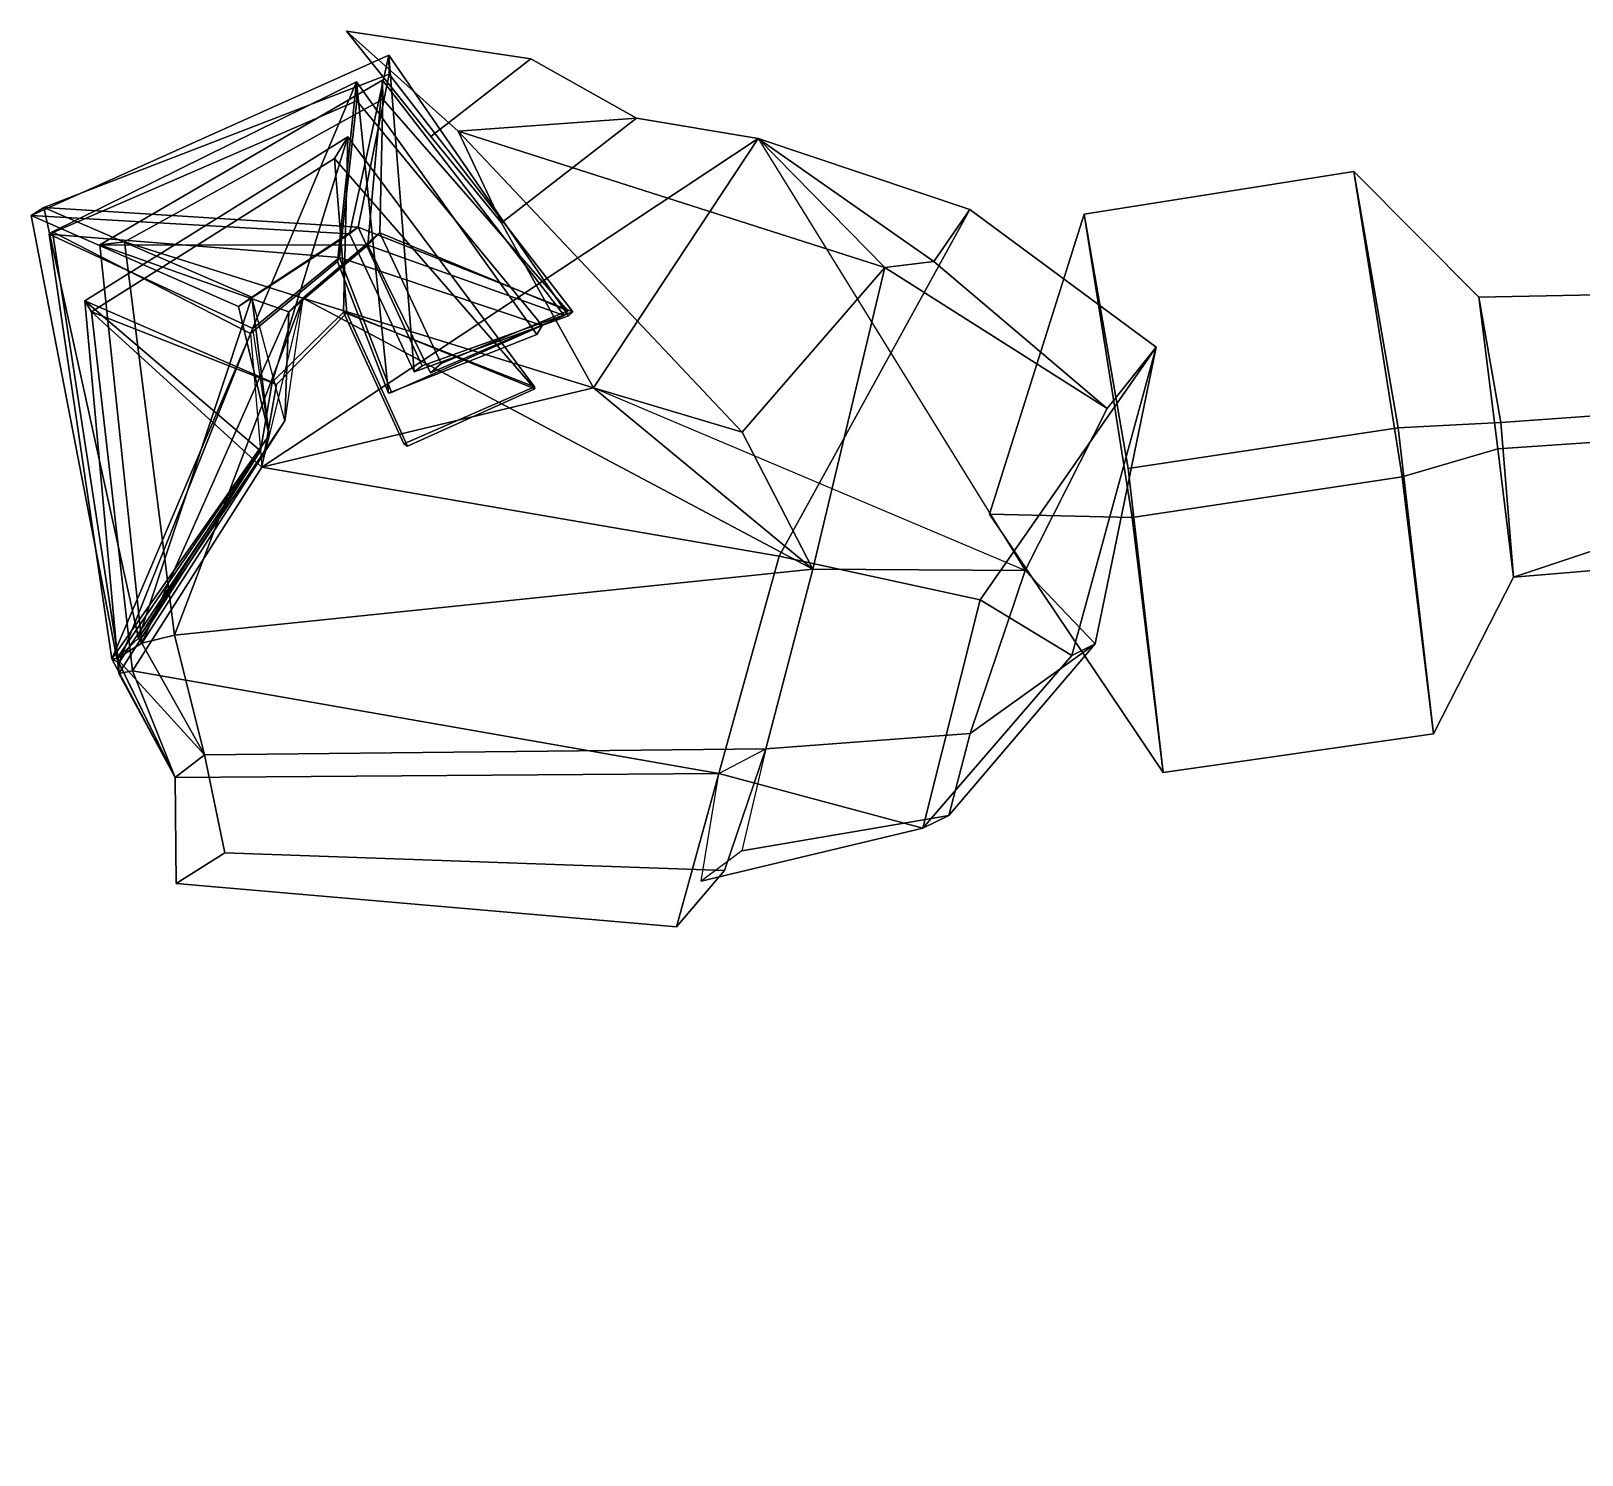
# Model space of a CAD drawing. Extents: x -4.4 to 4.5, y -7.1 to 3.1.
# Drawn here: x -4.363 to -2.353, y -1.339 to 0.507 of the extents above; entities that cross this region are included whole.
import ezdxf

# ---------------------------------------------------------------- set-up
doc = ezdxf.new("R2010")
doc.units = 0

msp = doc.modelspace()

# ---------------------------------------------------------------- linework, layer by layer
for points in [[(-3.8444, 0.3702, 0.427), (-3.9539, 0.5069, 0.4637), (-3.7149, 0.4708, 0.4088)], [(-3.5778, 0.394, 0.6472), (-3.7149, 0.4708, 0.4088), (-3.9539, 0.5069, 0.4637), (-3.8089, 0.3771, 0.8916)], [(-3.8444, 0.3702, 0.427), (-3.7527, 0.258, 0.6772), (-3.8089, 0.3771, 0.8916), (-3.9539, 0.5069, 0.4637)], [(-3.8986, 0.451, 0.4467), (-3.8991, 0.4756, 0.2905), (-4.3626, 0.2679, 0.309), (-4.3459, 0.2782, 0.5086)], [(-3.9498, 0.2439, 0.3004), (-4.3626, 0.2679, 0.309), (-3.8991, 0.4756, 0.2905)], [(-3.8991, 0.4756, 0.2905), (-3.8659, 0.065, 0.3146), (-3.9498, 0.2439, 0.3004)], [(-3.8659, 0.065, 0.3146), (-3.8991, 0.4756, 0.2905), (-3.6661, 0.1376, 0.3065)], [(-3.8986, 0.451, 0.4467), (-3.6603, 0.1429, 0.4688), (-3.6661, 0.1376, 0.3065), (-3.8991, 0.4756, 0.2905)], [(-3.8444, 0.3702, 0.427), (-3.7149, 0.4708, 0.4088), (-3.5778, 0.394, 0.6472), (-3.7527, 0.258, 0.6772)], [(-3.8986, 0.451, 0.4467), (-4.3459, 0.2782, 0.5086), (-3.9388, 0.2526, 0.4804)], [(-3.9262, 0.2294, 0.5594), (-4.2734, 0.2296, 0.5728), (-3.9071, 0.4431, 0.5419)], [(-4.2416, 0.2337, 0.7619), (-3.9066, 0.4186, 0.6981), (-3.9071, 0.4431, 0.5419), (-4.2734, 0.2296, 0.5728)], [(-3.6603, 0.1429, 0.4688), (-3.8986, 0.451, 0.4467), (-3.9388, 0.2526, 0.4804)], [(-3.6718, 0.138, 0.5638), (-3.9262, 0.2294, 0.5594), (-3.9071, 0.4431, 0.5419)], [(-3.6718, 0.138, 0.5638), (-3.9071, 0.4431, 0.5419), (-3.9066, 0.4186, 0.6981), (-3.6671, 0.1439, 0.712)], [(-3.9404, 0.4163, 0.2028), (-3.9408, 0.4409, 0.0466), (-4.3346, 0.2465, 0.0368), (-4.3392, 0.2435, 0.2368)], [(-4.3346, 0.2465, 0.0368), (-3.9408, 0.4409, 0.0466), (-4.078, 0.1148, 0.0359)], [(-3.9653, 0.208, 0.0502), (-4.078, 0.1148, 0.0359), (-3.9408, 0.4409, 0.0466)], [(-3.9408, 0.4409, 0.0466), (-3.8993, 0.0372, 0.0668), (-3.9653, 0.208, 0.0502)], [(-3.8993, 0.0372, 0.0668), (-3.9408, 0.4409, 0.0466), (-3.707, 0.1133, 0.0695)], [(-3.9404, 0.4163, 0.2028), (-3.7002, 0.125, 0.2303), (-3.707, 0.1133, 0.0695), (-3.9408, 0.4409, 0.0466)], [(-3.9628, 0.2134, 0.2318), (-3.9404, 0.4163, 0.2028), (-4.3392, 0.2435, 0.2368)], [(-3.9066, 0.4186, 0.6981), (-4.2416, 0.2337, 0.7619), (-4.0103, 0.1605, 0.7522), (-3.9105, 0.2452, 0.7302)], [(-3.9628, 0.2134, 0.2318), (-3.7002, 0.125, 0.2303), (-3.9404, 0.4163, 0.2028)], [(-3.9066, 0.4186, 0.6981), (-3.9105, 0.2452, 0.7302), (-3.6671, 0.1439, 0.712)], [(-3.2559, 0.2005, 0.8954), (-3.4204, 0.3676, 0.6479), (-3.5778, 0.394, 0.6472), (-3.8089, 0.3771, 0.8916)], [(-3.6338, 0.0444, 0.7531), (-3.7527, 0.258, 0.6772), (-3.5778, 0.394, 0.6472), (-3.4204, 0.3676, 0.6479)], [(-3.9521, 0.3698, -0.0326), (-4.293, 0.1571, -0.0372), (-4.0499, 0.0515, -0.0258)], [(-3.9521, 0.3698, -0.0326), (-3.9693, 0.3416, -0.1792), (-4.2842, 0.143, -0.207), (-4.293, 0.1571, -0.0372)], [(-3.4204, 0.3676, 0.6479), (-4.0637, -0.0585, -0.2513), (-3.6338, 0.0444, 0.7531)], [(-3.3929, -0.1739, -0.2282), (-4.0637, -0.0585, -0.2513), (-3.4204, 0.3676, 0.6479), (-3.1458, 0.2757, 0.6096)], [(-3.9521, 0.3698, -0.0326), (-4.0499, 0.0515, -0.0258), (-3.9578, 0.1424, -0.036)], [(-3.7097, 0.0431, -0.1566), (-3.9693, 0.3416, -0.1792), (-3.9521, 0.3698, -0.0326), (-3.7102, 0.0455, -0.0278)], [(-3.9578, 0.1424, -0.036), (-3.7102, 0.0455, -0.0278), (-3.9521, 0.3698, -0.0326)], [(-3.4411, -0.0132, 0.9643), (-3.2559, 0.2005, 0.8954), (-3.8089, 0.3771, 0.8916)], [(-3.8089, 0.3771, 0.8916), (-3.7527, 0.258, 0.6772), (-3.6338, 0.0444, 0.7531), (-3.4411, -0.0132, 0.9643)], [(-3.4204, 0.3676, 0.6479), (-3.0743, -0.1927, 0.6942), (-3.6338, 0.0444, 0.7531)], [(-3.4204, 0.3676, 0.6479), (-3.1924, 0.2079, 0.7389), (-3.1458, 0.2757, 0.6096)], [(-3.1924, 0.2079, 0.7389), (-3.4204, 0.3676, 0.6479), (-3.2559, 0.2005, 0.8954)], [(-4.2842, 0.143, -0.207), (-3.9693, 0.3416, -0.1792), (-3.9535, 0.1414, -0.1913), (-4.0445, 0.0488, -0.2136)], [(-3.9693, 0.3416, -0.1792), (-3.7097, 0.0431, -0.1566), (-3.9535, 0.1414, -0.1913)], [(-2.6482, 0.3247, 0.3232), (-2.5854, -0.0711, -0.0179), (-2.9355, -0.1237, -0.0254), (-2.9979, 0.2694, 0.3155)], [(-2.6482, 0.3247, 0.3232), (-2.9979, 0.2694, 0.3155), (-2.9408, -0.0604, 0.6908), (-2.5907, -0.0077, 0.6987)], [(-2.4578, -0.0005, 0.5137), (-2.4862, 0.1618, 0.3358), (-2.6482, 0.3247, 0.3232), (-2.5907, -0.0077, 0.6987)], [(-2.6482, 0.3247, 0.3232), (-2.4862, 0.1618, 0.3358), (-2.4617, -0.0349, 0.1653), (-2.5854, -0.0711, -0.0179)], [(-4.3459, 0.2782, 0.5086), (-4.3626, 0.2679, 0.309), (-4.2512, -0.3067, 0.3185), (-4.2235, -0.2805, 0.5508)], [(-4.3626, 0.2679, 0.309), (-3.9498, 0.2439, 0.3004), (-4.0937, 0.1499, 0.2997)], [(-4.2512, -0.3067, 0.3185), (-4.3626, 0.2679, 0.309), (-4.0937, 0.1499, 0.2997), (-4.0538, -0.0171, 0.2934)], [(-4.2235, -0.2805, 0.5508), (-4.0765, 0.162, 0.4992), (-4.3459, 0.2782, 0.5086)], [(-4.0765, 0.162, 0.4992), (-3.9388, 0.2526, 0.4804), (-4.3459, 0.2782, 0.5086)], [(-3.3929, -0.1739, -0.2282), (-3.1458, 0.2757, 0.6096), (-2.9045, 0.0969, 0.5478), (-3.1325, -0.2307, -0.1102)], [(-3.1924, 0.2079, 0.7389), (-2.9681, 0.0175, 0.7253), (-2.9045, 0.0969, 0.5478), (-3.1458, 0.2757, 0.6096)], [(-2.9355, -0.1237, -0.0254), (-3.1203, -0.1196, 0.3266), (-2.9979, 0.2694, 0.3155)], [(-3.1203, -0.1196, 0.3266), (-2.8955, -0.4544, 0.3687), (-2.9408, -0.0604, 0.6908), (-2.9979, 0.2694, 0.3155)], [(-4.3392, 0.2435, 0.2368), (-4.3346, 0.2465, 0.0368), (-4.2489, -0.3123, 0.0407), (-4.2577, -0.3073, 0.2754)], [(-4.2577, -0.3073, 0.2754), (-4.0753, 0.1212, 0.2416), (-4.3392, 0.2435, 0.2368)], [(-4.0753, 0.1212, 0.2416), (-3.9628, 0.2134, 0.2318), (-4.3392, 0.2435, 0.2368)], [(-4.078, 0.1148, 0.0359), (-4.2489, -0.3123, 0.0407), (-4.3346, 0.2465, 0.0368)], [(-3.9388, 0.2526, 0.4804), (-4.0765, 0.162, 0.4992), (-4.0937, 0.1499, 0.2997), (-3.9498, 0.2439, 0.3004)], [(-4.0103, 0.1605, 0.7522), (-4.0286, 0.1427, 0.5614), (-3.9262, 0.2294, 0.5594), (-3.9105, 0.2452, 0.7302)], [(-3.8659, 0.065, 0.3146), (-3.8557, 0.0728, 0.4756), (-3.9388, 0.2526, 0.4804), (-3.9498, 0.2439, 0.3004)], [(-3.6603, 0.1429, 0.4688), (-3.9388, 0.2526, 0.4804), (-3.8557, 0.0728, 0.4756)], [(-3.9262, 0.2294, 0.5594), (-3.8451, 0.0636, 0.5784), (-3.8312, 0.0759, 0.7274), (-3.9105, 0.2452, 0.7302)], [(-3.8312, 0.0759, 0.7274), (-3.6671, 0.1439, 0.712), (-3.9105, 0.2452, 0.7302)], [(-4.1767, -0.2766, 0.7997), (-4.2416, 0.2337, 0.7619), (-4.2734, 0.2296, 0.5728), (-4.2188, -0.2868, 0.5954)], [(-4.2734, 0.2296, 0.5728), (-3.9262, 0.2294, 0.5594), (-4.0286, 0.1427, 0.5614)], [(-4.0286, 0.1427, 0.5614), (-4.2188, -0.2868, 0.5954), (-4.2734, 0.2296, 0.5728)], [(-4.0103, 0.1605, 0.7522), (-4.2416, 0.2337, 0.7619), (-4.1767, -0.2766, 0.7997)], [(-3.9262, 0.2294, 0.5594), (-3.6718, 0.138, 0.5638), (-3.8451, 0.0636, 0.5784)], [(-3.9628, 0.2134, 0.2318), (-4.0753, 0.1212, 0.2416), (-4.078, 0.1148, 0.0359), (-3.9653, 0.208, 0.0502)], [(-3.9653, 0.208, 0.0502), (-3.8993, 0.0372, 0.0668), (-3.8953, 0.0384, 0.2284), (-3.9628, 0.2134, 0.2318)], [(-3.7002, 0.125, 0.2303), (-3.9628, 0.2134, 0.2318), (-3.8953, 0.0384, 0.2284)], [(-3.2559, 0.2005, 0.8954), (-2.9681, 0.0175, 0.7253), (-3.1924, 0.2079, 0.7389)], [(-3.3494, -0.1907, 0.8652), (-3.2559, 0.2005, 0.8954), (-3.4411, -0.0132, 0.9643)], [(-2.9681, 0.0175, 0.7253), (-3.2559, 0.2005, 0.8954), (-3.3494, -0.1907, 0.8652), (-3.0743, -0.1927, 0.6942)], [(-4.2235, -0.2805, 0.5508), (-4.0338, 0.0015, 0.5708), (-4.0765, 0.162, 0.4992)], [(-4.0765, 0.162, 0.4992), (-4.2235, -0.2805, 0.5508), (-4.0538, -0.0171, 0.2934)], [(-4.0937, 0.1499, 0.2997), (-4.0765, 0.162, 0.4992), (-4.0538, -0.0171, 0.2934)], [(-2.4578, -0.0005, 0.5137), (-1.7926, 0.0469, 0.4848), (-1.8112, 0.1751, 0.315), (-2.4862, 0.1618, 0.3358)], [(-1.8075, 0.0095, 0.1364), (-2.4617, -0.0349, 0.1653), (-2.4862, 0.1618, 0.3358), (-1.8112, 0.1751, 0.315)], [(-4.0499, 0.0515, -0.0258), (-4.293, 0.1571, -0.0372), (-4.065, -0.0376, -0.0282)], [(-4.293, 0.1571, -0.0372), (-4.2489, -0.3262, -0.0028), (-4.065, -0.0376, -0.0282)], [(-4.293, 0.1571, -0.0372), (-4.2842, 0.143, -0.207), (-4.231, -0.3227, -0.1946), (-4.2489, -0.3262, -0.0028)], [(-4.231, -0.3227, -0.1946), (-4.2842, 0.143, -0.207), (-4.0637, -0.0585, -0.2513)], [(-4.0637, -0.0585, -0.2513), (-4.2842, 0.143, -0.207), (-4.0445, 0.0488, -0.2136)], [(-4.2188, -0.2868, 0.5954), (-4.0286, 0.1427, 0.5614), (-4.0338, 0.0015, 0.5708)], [(-4.1767, -0.2766, 0.7997), (-3.3494, -0.1907, 0.8652), (-4.0103, 0.1605, 0.7522)], [(-4.0103, 0.1605, 0.7522), (-3.6338, 0.0444, 0.7531), (-4.0637, -0.0585, -0.2513)], [(-4.0499, 0.0515, -0.0258), (-4.0445, 0.0488, -0.2136), (-3.9535, 0.1414, -0.1913), (-3.9578, 0.1424, -0.036)], [(-4.0286, 0.1427, 0.5614), (-4.0103, 0.1605, 0.7522), (-4.0338, 0.0015, 0.5708)], [(-4.0103, 0.1605, 0.7522), (-3.3494, -0.1907, 0.8652), (-3.6338, 0.0444, 0.7531)], [(-3.7102, 0.0455, -0.0278), (-3.9578, 0.1424, -0.036), (-3.8793, -0.0285, -0.0375)], [(-3.9535, 0.1414, -0.1913), (-3.8747, -0.0315, -0.1751), (-3.8793, -0.0285, -0.0375), (-3.9578, 0.1424, -0.036)], [(-3.9535, 0.1414, -0.1913), (-3.7097, 0.0431, -0.1566), (-3.8747, -0.0315, -0.1751)], [(-3.8659, 0.065, 0.3146), (-3.6661, 0.1376, 0.3065), (-3.6603, 0.1429, 0.4688), (-3.8557, 0.0728, 0.4756)], [(-3.6718, 0.138, 0.5638), (-3.6671, 0.1439, 0.712), (-3.8312, 0.0759, 0.7274), (-3.8451, 0.0636, 0.5784)], [(-4.0538, -0.0171, 0.2934), (-4.0753, 0.1212, 0.2416), (-4.2577, -0.3073, 0.2754)], [(-4.2577, -0.3073, 0.2754), (-4.2489, -0.3123, 0.0407), (-4.078, 0.1148, 0.0359), (-4.0753, 0.1212, 0.2416)], [(-3.7002, 0.125, 0.2303), (-3.8953, 0.0384, 0.2284), (-3.8993, 0.0372, 0.0668), (-3.707, 0.1133, 0.0695)], [(-4.065, -0.0376, -0.0282), (-4.2489, -0.3123, 0.0407), (-4.078, 0.1148, 0.0359)], [(-2.9045, 0.0969, 0.5478), (-3.0137, -0.3027, 0.0301), (-3.1325, -0.2307, -0.1102)], [(-2.9045, 0.0969, 0.5478), (-2.9681, 0.0175, 0.7253), (-3.0743, -0.1927, 0.6942), (-2.9833, -0.2875, 0.4974)], [(-2.9833, -0.2875, 0.4974), (-3.0137, -0.3027, 0.0301), (-2.9045, 0.0969, 0.5478)], [(-4.0445, 0.0488, -0.2136), (-4.0499, 0.0515, -0.0258), (-4.065, -0.0376, -0.0282), (-4.0637, -0.0585, -0.2513)], [(-3.7097, 0.0431, -0.1566), (-3.7102, 0.0455, -0.0278), (-3.8793, -0.0285, -0.0375), (-3.8747, -0.0315, -0.1751)], [(-3.6338, 0.0444, 0.7531), (-3.3494, -0.1907, 0.8652), (-3.4411, -0.0132, 0.9643)], [(-2.4578, -0.0005, 0.5137), (-2.4413, -0.2012, 0.3557), (-1.7848, -0.1465, 0.3265), (-1.7926, 0.0469, 0.4848)], [(-4.2188, -0.2868, 0.5954), (-4.0338, 0.0015, 0.5708), (-4.2235, -0.2805, 0.5508)], [(-1.8075, 0.0095, 0.1364), (-2.4413, -0.2012, 0.3557), (-2.4617, -0.0349, 0.1653)], [(-2.4413, -0.2012, 0.3557), (-1.8075, 0.0095, 0.1364), (-1.7848, -0.1465, 0.3265)], [(-4.2577, -0.3073, 0.2754), (-4.2512, -0.3067, 0.3185), (-4.0538, -0.0171, 0.2934)], [(-2.8955, -0.4544, 0.3687), (-2.5451, -0.4043, 0.3768), (-2.5907, -0.0077, 0.6987), (-2.9408, -0.0604, 0.6908)], [(-2.4413, -0.2012, 0.3557), (-2.4578, -0.0005, 0.5137), (-2.5907, -0.0077, 0.6987), (-2.5451, -0.4043, 0.3768)], [(-4.2489, -0.3123, 0.0407), (-4.065, -0.0376, -0.0282), (-4.2489, -0.3262, -0.0028)], [(-2.4413, -0.2012, 0.3557), (-2.5451, -0.4043, 0.3768), (-2.5854, -0.0711, -0.0179), (-2.4617, -0.0349, 0.1653)], [(-4.231, -0.3227, -0.1946), (-4.0637, -0.0585, -0.2513), (-3.3929, -0.1739, -0.2282), (-3.471, -0.4556, -0.1483)], [(-2.5854, -0.0711, -0.0179), (-2.5451, -0.4043, 0.3768), (-2.8955, -0.4544, 0.3687), (-2.9355, -0.1237, -0.0254)], [(-2.8955, -0.4544, 0.3687), (-3.1203, -0.1196, 0.3266), (-2.9355, -0.1237, -0.0254)], [(-3.2068, -0.5267, 0.0046), (-3.471, -0.4556, -0.1483), (-3.3929, -0.1739, -0.2282), (-3.1325, -0.2307, -0.1102)], [(-3.4103, -0.4238, 0.7808), (-3.3494, -0.1907, 0.8652), (-4.1767, -0.2766, 0.7997), (-4.1378, -0.4315, 0.7422)], [(-3.1453, -0.4039, 0.6276), (-3.0743, -0.1927, 0.6942), (-3.3494, -0.1907, 0.8652), (-3.4103, -0.4238, 0.7808)], [(-3.1453, -0.4039, 0.6276), (-2.9833, -0.2875, 0.4974), (-3.0743, -0.1927, 0.6942)], [(-3.0137, -0.3027, 0.0301), (-3.2068, -0.5267, 0.0046), (-3.1325, -0.2307, -0.1102)], [(-4.2512, -0.3067, 0.3185), (-4.2188, -0.2868, 0.5954), (-4.2235, -0.2805, 0.5508)], [(-4.1378, -0.4315, 0.7422), (-4.1767, -0.2766, 0.7997), (-4.2188, -0.2868, 0.5954)], [(-4.2188, -0.2868, 0.5954), (-4.2512, -0.3067, 0.3185), (-4.1378, -0.4315, 0.7422)], [(-3.2068, -0.5267, 0.0046), (-3.0137, -0.3027, 0.0301), (-2.9833, -0.2875, 0.4974), (-3.1729, -0.5101, 0.5197)], [(-3.1729, -0.5101, 0.5197), (-2.9833, -0.2875, 0.4974), (-3.1453, -0.4039, 0.6276)], [(-4.176, -0.461, -0.1515), (-4.2512, -0.3067, 0.3185), (-4.2577, -0.3073, 0.2754)], [(-4.2489, -0.3123, 0.0407), (-4.176, -0.461, -0.1515), (-4.2577, -0.3073, 0.2754)], [(-4.2512, -0.3067, 0.3185), (-4.176, -0.461, -0.1515), (-4.1378, -0.4315, 0.7422)], [(-4.176, -0.461, -0.1515), (-4.2489, -0.3123, 0.0407), (-4.2489, -0.3262, -0.0028)], [(-4.2489, -0.3262, -0.0028), (-4.231, -0.3227, -0.1946), (-4.176, -0.461, -0.1515)], [(-4.231, -0.3227, -0.1946), (-3.471, -0.4556, -0.1483), (-4.176, -0.461, -0.1515)], [(-3.4414, -0.5559, 0.6277), (-3.1729, -0.5101, 0.5197), (-3.1453, -0.4039, 0.6276), (-3.4103, -0.4238, 0.7808)], [(-1.2644, -0.6124, 3.2564), (-1.3149, -0.4156, 2.9756), (-2.8548, -3.107, 3.9827)], [(-1.3149, -0.4156, 2.9756), (-2.5576, -2.8492, 3.3556), (-2.8548, -3.107, 3.9827)], [(-1.3149, -0.4156, 2.9756), (-1.3234, -0.6162, 2.7569), (-2.5576, -2.8492, 3.3556)], [(-4.1113, -0.5588, 0.76), (-4.1378, -0.4315, 0.7422), (-4.176, -0.461, -0.1515), (-4.1744, -0.5984, -0.1417)], [(-4.1378, -0.4315, 0.7422), (-4.1113, -0.5588, 0.76), (-3.4637, -0.5815, 0.75), (-3.4103, -0.4238, 0.7808)], [(-3.4103, -0.4238, 0.7808), (-3.4637, -0.5815, 0.75), (-3.526, -0.6544, -0.1374), (-3.471, -0.4556, -0.1483)], [(-4.1744, -0.5984, -0.1417), (-4.176, -0.461, -0.1515), (-3.471, -0.4556, -0.1483), (-3.526, -0.6544, -0.1374)], [(-3.471, -0.4556, -0.1483), (-3.2068, -0.5267, 0.0046), (-3.4943, -0.5952, -0.0104)], [(-3.4943, -0.5952, -0.0104), (-3.2068, -0.5267, 0.0046), (-3.1729, -0.5101, 0.5197), (-3.4414, -0.5559, 0.6277)], [(-3.4637, -0.5815, 0.75), (-4.1113, -0.5588, 0.76), (-4.1744, -0.5984, -0.1417), (-3.526, -0.6544, -0.1374)], [(-1.2644, -0.6124, 3.2564), (-2.8548, -3.107, 3.9827), (-2.7628, -3.5943, 4.6932)], [(-2.7628, -3.5943, 4.6932), (-2.4416, -3.2889, 3.9298), (-1.2644, -0.6124, 3.2564)], [(-1.1829, -0.6662, 2.9633), (-2.4416, -3.2889, 3.9298), (-2.5576, -2.8492, 3.3556), (-1.3234, -0.6162, 2.7569)], [(-1.2644, -0.6124, 3.2564), (-2.4416, -3.2889, 3.9298), (-1.1829, -0.6662, 2.9633)]]:
    msp.add_3dface(points)

doc.saveas('drawing.dxf')
